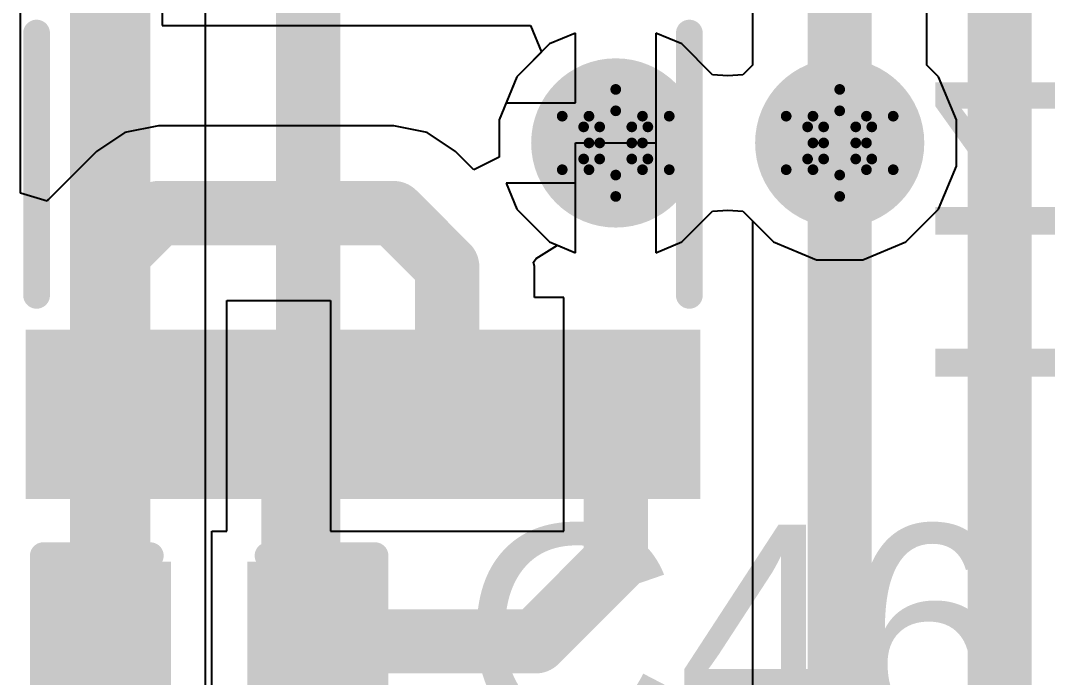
# Model space of a CAD drawing. Header units: inches. Extents: x -18 to 237, y -41 to 211.
# Drawn here: x -2.794 to 2.081, y 13.217 to 16.335 of the extents above; entities that cross this region are included whole.
import ezdxf

# ---------------------------------------------------------------- set-up
doc = ezdxf.new("R2010")
doc.units = ezdxf.units.IN
for name, color, linetype in [('Bottom Layer', 5, 'Continuous'), ('Bottom Solder', 6, 'Continuous'), ('Drill Drawing', 1, 'Continuous'), ('Top Layer', 1, 'Continuous'), ('Top Overlay', 2, 'Continuous'), ('Top Paste', 8, 'Continuous'), ('Top Solder', 216, 'Continuous'), ('Via Holes', 16, 'Continuous')]:
    doc.layers.add(name, color=color, linetype=linetype)
doc.styles.add('Arial', font='', dxfattribs={"height": 0.2})
doc.styles.get('Arial').set_extended_font_data('Arial')

# ---------------------------------------------------------------- blocks, each defined once
blk = doc.blocks.new('C___0402_12')
at = {"layer": 'Top Layer'}
for points in [[(-0.6985, -0.3175), (-0.6985, 0.3175), (-0.2413, 0.3175), (-0.2413, -0.3175)], [(0.2413, -0.3175), (0.2413, 0.3175), (0.6985, 0.3175), (0.6985, -0.3175)]]:
    blk.add_hatch(color=1, dxfattribs=at).paths.add_polyline_path(points)
at = {"layer": 'Top Paste'}
for points in [[(-0.6985, -0.3175), (-0.6985, 0.3175), (-0.2413, 0.3175), (-0.2413, -0.3175)], [(0.2413, -0.3175), (0.2413, 0.3175), (0.6985, 0.3175), (0.6985, -0.3175)]]:
    blk.add_hatch(color=8, dxfattribs=at).paths.add_polyline_path(points)
at = {"layer": 'Top Solder'}
for points in [[(-0.7585, -0.3775), (-0.7585, 0.3775), (-0.1813, 0.3775), (-0.1813, -0.3775)], [(0.1813, -0.3775), (0.1813, 0.3775), (0.7585, 0.3775), (0.7585, -0.3775)]]:
    blk.add_hatch(color=216, dxfattribs=at).paths.add_polyline_path(points)
at = {"layer": 'Top Overlay'}
for points in [[(-0.7874, -0.4064, 0.127, 0.127, 0), (-0.7874, 0.4064, 0.127, 0.127, 0)], [(-0.7874, 0.4064, 0.127, 0.127, 0), (-0.2794, 0.4064, 0.127, 0.127, 0)], [(0.2794, 0.4064, 0.127, 0.127, 0), (0.7874, 0.4064, 0.127, 0.127, 0)], [(0.7874, -0.4064, 0.127, 0.127, 0), (0.7874, 0.4064, 0.127, 0.127, 0)], [(-0.7874, -0.4064, 0.127, 0.127, 0), (-0.2794, -0.4064, 0.127, 0.127, 0)], [(0.2794, -0.4064, 0.127, 0.127, 0), (0.7874, -0.4064, 0.127, 0.127, 0)]]:
    blk.add_lwpolyline(points, format="xyseb", dxfattribs=at)
for points in [[(-0.8191, 0.4064, 0.0635, 0.0635, 1), (-0.7556, 0.4064, 0.0635, 0.0635, 1)], [(-0.8191, 0.4064, 0.0635, 0.0635, 1), (-0.7556, 0.4064, 0.0635, 0.0635, 1)], [(-0.3111, 0.4064, 0.0635, 0.0635, 1), (-0.2477, 0.4064, 0.0635, 0.0635, 1)], [(0.2477, 0.4064, 0.0635, 0.0635, 1), (0.3111, 0.4064, 0.0635, 0.0635, 1)], [(0.7556, 0.4064, 0.0635, 0.0635, 1), (0.8191, 0.4064, 0.0635, 0.0635, 1)], [(0.7556, 0.4064, 0.0635, 0.0635, 1), (0.8191, 0.4064, 0.0635, 0.0635, 1)], [(-0.8191, -0.4064, 0.0635, 0.0635, 1), (-0.7556, -0.4064, 0.0635, 0.0635, 1)], [(-0.8191, -0.4064, 0.0635, 0.0635, 1), (-0.7556, -0.4064, 0.0635, 0.0635, 1)], [(-0.3111, -0.4064, 0.0635, 0.0635, 1), (-0.2477, -0.4064, 0.0635, 0.0635, 1)], [(0.2477, -0.4064, 0.0635, 0.0635, 1), (0.3111, -0.4064, 0.0635, 0.0635, 1)], [(0.7556, -0.4064, 0.0635, 0.0635, 1), (0.8191, -0.4064, 0.0635, 0.0635, 1)], [(0.7556, -0.4064, 0.0635, 0.0635, 1), (0.8191, -0.4064, 0.0635, 0.0635, 1)]]:
    blk.add_lwpolyline(points, format="xyseb", close=True, dxfattribs=at)
blk = doc.blocks.new('BME680_15')
at = {"layer": 'Top Layer'}
for points in [[(-1.5, 1.5), (-0.9, 1.5), (-0.9, 0.9), (-1.5, 0.9)], [(0.9, 1.5), (1.5, 1.5), (1.5, 0.9), (0.9, 0.9)], [(-1.5, 0.7), (-0.9, 0.7), (-0.9, 0.1), (-1.5, 0.1)], [(0.9, 0.7), (1.5, 0.7), (1.5, 0.1), (0.9, 0.1)], [(-1.5, -0.1), (-0.9, -0.1), (-0.9, -0.7), (-1.5, -0.7)], [(0.9, -0.1), (1.5, -0.1), (1.5, -0.7), (0.9, -0.7)], [(-1.5, -0.9), (-0.9, -0.9), (-0.9, -1.5), (-1.5, -1.5)], [(0.9, -0.9), (1.5, -0.9), (1.5, -1.5), (0.9, -1.5)]]:
    blk.add_hatch(color=1, dxfattribs=at).paths.add_polyline_path(points)
at = {"layer": 'Top Paste'}
for points in [[(-1.5, 1.5), (-0.9, 1.5), (-0.9, 0.9), (-1.5, 0.9)], [(0.9, 1.5), (1.5, 1.5), (1.5, 0.9), (0.9, 0.9)], [(-1.5, 0.7), (-0.9, 0.7), (-0.9, 0.1), (-1.5, 0.1)], [(0.9, 0.7), (1.5, 0.7), (1.5, 0.1), (0.9, 0.1)], [(-1.5, -0.1), (-0.9, -0.1), (-0.9, -0.7), (-1.5, -0.7)], [(0.9, -0.1), (1.5, -0.1), (1.5, -0.7), (0.9, -0.7)], [(-1.5, -0.9), (-0.9, -0.9), (-0.9, -1.5), (-1.5, -1.5)], [(0.9, -0.9), (1.5, -0.9), (1.5, -1.5), (0.9, -1.5)]]:
    blk.add_hatch(color=8, dxfattribs=at).paths.add_polyline_path(points)
at = {"layer": 'Top Solder'}
for points in [[(-1.6016, 1.6016), (-0.7984, 1.6016), (-0.7984, 0.7984), (-1.6016, 0.7984)], [(0.7984, 1.6016), (1.6016, 1.6016), (1.6016, 0.7984), (0.7984, 0.7984)], [(-1.6016, 0.8016), (-0.7984, 0.8016), (-0.7984, -0.0016), (-1.6016, -0.0016)], [(0.7984, 0.8016), (1.6016, 0.8016), (1.6016, -0.0016), (0.7984, -0.0016)], [(-1.6016, 0.0016), (-0.7984, 0.0016), (-0.7984, -0.8016), (-1.6016, -0.8016)], [(0.7984, 0.0016), (1.6016, 0.0016), (1.6016, -0.8016), (0.7984, -0.8016)], [(-1.6016, -0.7984), (-0.7984, -0.7984), (-0.7984, -1.6016), (-1.6016, -1.6016)], [(0.7984, -0.7984), (1.6016, -0.7984), (1.6016, -1.6016), (0.7984, -1.6016)]]:
    blk.add_hatch(color=216, dxfattribs=at).paths.add_polyline_path(points)
at = {"layer": 'Top Overlay'}
for points in [[(-0.635, 1.5494, 0.127, 0.127, 0), (0.6096, 1.5494, 0.127, 0.127, 0)], [(1.8542, 1.3462, 0.254, 0.254, 0), (1.7272, 1.2192, 0.254, 0.254, 0)], [(1.8542, 1.3462, 0.254, 0.254, 0), (1.8542, 1.0922, 0.254, 0.254, 0)], [(1.7272, 1.2192, 0.254, 0.254, 0), (1.8542, 1.0922, 0.254, 0.254, 0)], [(-0.635, -1.5494, 0.127, 0.127, 0), (0.6096, -1.5494, 0.127, 0.127, 0)]]:
    blk.add_lwpolyline(points, format="xyseb", dxfattribs=at)
for points in [[(-0.6667, 1.5494, 0.0635, 0.0635, 1), (-0.6032, 1.5494, 0.0635, 0.0635, 1)], [(0.5778, 1.5494, 0.0635, 0.0635, 1), (0.6413, 1.5494, 0.0635, 0.0635, 1)], [(1.7907, 1.3462, 0.127, 0.127, 1), (1.9177, 1.3462, 0.127, 0.127, 1)], [(1.7907, 1.3462, 0.127, 0.127, 1), (1.9177, 1.3462, 0.127, 0.127, 1)], [(1.6637, 1.2192, 0.127, 0.127, 1), (1.7907, 1.2192, 0.127, 0.127, 1)], [(1.6637, 1.2192, 0.127, 0.127, 1), (1.7907, 1.2192, 0.127, 0.127, 1)], [(1.7907, 1.0922, 0.127, 0.127, 1), (1.9177, 1.0922, 0.127, 0.127, 1)], [(1.7907, 1.0922, 0.127, 0.127, 1), (1.9177, 1.0922, 0.127, 0.127, 1)], [(-0.6667, -1.5494, 0.0635, 0.0635, 1), (-0.6032, -1.5494, 0.0635, 0.0635, 1)], [(0.5778, -1.5494, 0.0635, 0.0635, 1), (0.6413, -1.5494, 0.0635, 0.0635, 1)]]:
    blk.add_lwpolyline(points, format="xyseb", close=True, dxfattribs=at)

msp = doc.modelspace()

# ---------------------------------------------------------------- hatches: boundary and pattern name
at = {"layer": 'Bottom Layer'}
h = msp.add_hatch(color=5, dxfattribs=at)
edge = h.paths.add_edge_path()
edge.add_arc((0.0316, 15.7538), 0.3, 0, 360)
h = msp.add_hatch(color=5, dxfattribs=at)
edge = h.paths.add_edge_path()
edge.add_arc((1.0948, 15.7538), 0.3, 0, 360)
at = {"layer": 'Bottom Solder'}
h = msp.add_hatch(color=6, dxfattribs=at)
edge = h.paths.add_edge_path()
edge.add_arc((0.0316, 15.7538), 0.4016, 0, 360)
h = msp.add_hatch(color=6, dxfattribs=at)
edge = h.paths.add_edge_path()
edge.add_arc((1.0948, 15.7538), 0.4016, 0, 360)
at = {"layer": 'Top Layer'}
h = msp.add_hatch(color=1, dxfattribs=at)
edge = h.paths.add_edge_path()
edge.add_arc((0.0316, 15.7538), 0.3, 0, 360)
h = msp.add_hatch(color=1, dxfattribs=at)
edge = h.paths.add_edge_path()
edge.add_arc((1.0948, 15.7538), 0.3, 0, 360)
at = {"layer": 'Top Solder'}
h = msp.add_hatch(color=216, dxfattribs=at)
edge = h.paths.add_edge_path()
edge.add_arc((0.0316, 15.7538), 0.4016, 0, 360)
h = msp.add_hatch(color=216, dxfattribs=at)
edge = h.paths.add_edge_path()
edge.add_arc((1.0948, 15.7538), 0.4016, 0, 360)
at = {"layer": 'Via Holes'}
h = msp.add_hatch(color=7, dxfattribs=at)
edge = h.paths.add_edge_path()
edge.add_arc((0.0316, 15.7538), 0.15, 0, 360)
h = msp.add_hatch(color=7, dxfattribs=at)
edge = h.paths.add_edge_path()
edge.add_arc((1.0948, 15.7538), 0.15, 0, 360)

# ---------------------------------------------------------------- linework, layer by layer
at = {"layer": 'Bottom Layer'}
for p, q in [((1.5092, 16.1229), (1.5092, 18.0004)), ((0.6804, 17.8288), (0.6804, 16.1229)), ((-1.9152, 13.1541), (-1.9152, 17.0585)), ((-0.1589, 16.2745), (-0.2822, 16.2234)), ((-0.1589, 15.9443), (-0.1589, 16.2745)), ((0.3454, 16.2234), (0.2221, 16.2745)), ((0.2221, 16.2745), (0.2221, 15.7538)), ((-0.2822, 16.2234), (-0.4381, 16.0676)), ((0.4917, 16.0772), (0.3454, 16.2234)), ((0.6804, 16.1229), (0.6348, 16.0772)), ((1.5645, 16.0676), (1.5092, 16.1229)), ((-0.4381, 16.0676), (-0.4891, 15.9443)), ((0.5632, 16.0721), (0.4917, 16.0772)), ((0.6348, 16.0772), (0.5632, 16.0721)), ((1.6488, 15.864), (1.5645, 16.0676)), ((-0.4891, 15.9443), (-0.1589, 15.9443)), ((1.6488, 15.6436), (1.6488, 15.864)), ((0.2221, 15.7538), (0.2221, 15.2331)), ((1.5645, 15.44), (1.6488, 15.6436)), ((-0.1589, 15.5633), (-0.4891, 15.5633)), ((-0.4891, 15.5633), (-0.4381, 15.44)), ((-0.1589, 15.2331), (-0.1589, 15.5633)), ((-0.4381, 15.44), (-0.2822, 15.2841)), ((0.3454, 15.2841), (0.4917, 15.4304)), ((0.4917, 15.4304), (0.5632, 15.4355)), ((0.5632, 15.4355), (0.6348, 15.4304)), ((0.6348, 15.4304), (0.781, 15.2841)), ((1.4086, 15.2841), (1.5645, 15.44)), ((-0.2822, 15.2841), (-0.1589, 15.2331)), ((0.2221, 15.2331), (0.3454, 15.2841)), ((0.781, 15.2841), (0.9846, 15.1998)), ((1.205, 15.1998), (1.4086, 15.2841)), ((0.9846, 15.1998), (1.205, 15.1998))]:
    msp.add_line(p, q, dxfattribs=at)
for points in [[(1.0948, 15.7538, 0.3048, 0.3048, 0), (1.0948, 18.0005, 0.3048, 0.3048, 0)], [(-2.3684, 12.6776, 0.381, 0.381, 0), (-2.3684, 17.2462, 0.381, 0.381, 0)], [(-1.4286, 12.6776, 0.3048, 0.3048, 0), (-1.4286, 16.8116, 0.3048, 0.3048, 0)]]:
    msp.add_lwpolyline(points, format="xyseb", dxfattribs=at)
msp.add_lwpolyline([(1.0186, 15.7538, 0.1524, 0.1524, 1), (1.171, 15.7538, 0.1524, 0.1524, 1)], format="xyseb", close=True, dxfattribs=at)
at = {"layer": 'Drill Drawing'}
for points in [[(-0.0954, 15.8808, 0.0508, 0.0508, 0), (0.0316, 16.0078, 0.0508, 0.0508, 0)], [(0.0316, 16.0078, 0.0508, 0.0508, 0), (0.1586, 15.8808, 0.0508, 0.0508, 0)], [(0.9678, 15.8808, 0.0508, 0.0508, 0), (1.0948, 16.0078, 0.0508, 0.0508, 0)], [(1.0948, 16.0078, 0.0508, 0.0508, 0), (1.2218, 15.8808, 0.0508, 0.0508, 0)], [(-0.2224, 15.8808, 0.0508, 0.0508, 0), (-0.0954, 15.7538, 0.0508, 0.0508, 0)], [(-0.2224, 15.8808, 0.0508, 0.0508, 0), (-0.0954, 15.8808, 0.0508, 0.0508, 0)], [(-0.0446, 15.83, 0.0508, 0.0508, 0), (0.0316, 15.9062, 0.0508, 0.0508, 0)], [(0.0316, 15.9062, 0.0508, 0.0508, 0), (0.1078, 15.83, 0.0508, 0.0508, 0)], [(0.1586, 15.8808, 0.0508, 0.0508, 0), (0.2856, 15.8808, 0.0508, 0.0508, 0)], [(0.1586, 15.7538, 0.0508, 0.0508, 0), (0.2856, 15.8808, 0.0508, 0.0508, 0)], [(0.8408, 15.8808, 0.0508, 0.0508, 0), (0.9678, 15.7538, 0.0508, 0.0508, 0)], [(0.8408, 15.8808, 0.0508, 0.0508, 0), (0.9678, 15.8808, 0.0508, 0.0508, 0)], [(1.0186, 15.83, 0.0508, 0.0508, 0), (1.0948, 15.9062, 0.0508, 0.0508, 0)], [(1.0948, 15.9062, 0.0508, 0.0508, 0), (1.171, 15.83, 0.0508, 0.0508, 0)], [(1.2218, 15.8808, 0.0508, 0.0508, 0), (1.3488, 15.8808, 0.0508, 0.0508, 0)], [(1.2218, 15.7538, 0.0508, 0.0508, 0), (1.3488, 15.8808, 0.0508, 0.0508, 0)], [(-0.1208, 15.83, 0.0508, 0.0508, 0), (-0.0446, 15.7538, 0.0508, 0.0508, 0)], [(-0.1208, 15.83, 0.0508, 0.0508, 0), (-0.0446, 15.83, 0.0508, 0.0508, 0)], [(0.1078, 15.83, 0.0508, 0.0508, 0), (0.184, 15.83, 0.0508, 0.0508, 0)], [(0.1078, 15.7538, 0.0508, 0.0508, 0), (0.184, 15.83, 0.0508, 0.0508, 0)], [(0.9424, 15.83, 0.0508, 0.0508, 0), (1.0186, 15.7538, 0.0508, 0.0508, 0)], [(0.9424, 15.83, 0.0508, 0.0508, 0), (1.0186, 15.83, 0.0508, 0.0508, 0)], [(1.171, 15.83, 0.0508, 0.0508, 0), (1.2472, 15.83, 0.0508, 0.0508, 0)], [(1.171, 15.7538, 0.0508, 0.0508, 0), (1.2472, 15.83, 0.0508, 0.0508, 0)], [(-0.2224, 15.6268, 0.0508, 0.0508, 0), (-0.0954, 15.7538, 0.0508, 0.0508, 0)], [(-0.1208, 15.6776, 0.0508, 0.0508, 0), (-0.0446, 15.7538, 0.0508, 0.0508, 0)], [(0.1078, 15.7538, 0.0508, 0.0508, 0), (0.184, 15.6776, 0.0508, 0.0508, 0)], [(0.1586, 15.7538, 0.0508, 0.0508, 0), (0.2856, 15.6268, 0.0508, 0.0508, 0)], [(0.8408, 15.6268, 0.0508, 0.0508, 0), (0.9678, 15.7538, 0.0508, 0.0508, 0)], [(0.9424, 15.6776, 0.0508, 0.0508, 0), (1.0186, 15.7538, 0.0508, 0.0508, 0)], [(1.171, 15.7538, 0.0508, 0.0508, 0), (1.2472, 15.6776, 0.0508, 0.0508, 0)], [(1.2218, 15.7538, 0.0508, 0.0508, 0), (1.3488, 15.6268, 0.0508, 0.0508, 0)], [(-0.1208, 15.6776, 0.0508, 0.0508, 0), (-0.0446, 15.6776, 0.0508, 0.0508, 0)], [(-0.0446, 15.6776, 0.0508, 0.0508, 0), (0.0316, 15.6014, 0.0508, 0.0508, 0)], [(0.0316, 15.6014, 0.0508, 0.0508, 0), (0.1078, 15.6776, 0.0508, 0.0508, 0)], [(0.1078, 15.6776, 0.0508, 0.0508, 0), (0.184, 15.6776, 0.0508, 0.0508, 0)], [(0.9424, 15.6776, 0.0508, 0.0508, 0), (1.0186, 15.6776, 0.0508, 0.0508, 0)], [(1.0186, 15.6776, 0.0508, 0.0508, 0), (1.0948, 15.6014, 0.0508, 0.0508, 0)], [(1.0948, 15.6014, 0.0508, 0.0508, 0), (1.171, 15.6776, 0.0508, 0.0508, 0)], [(1.171, 15.6776, 0.0508, 0.0508, 0), (1.2472, 15.6776, 0.0508, 0.0508, 0)], [(-0.2224, 15.6268, 0.0508, 0.0508, 0), (-0.0954, 15.6268, 0.0508, 0.0508, 0)], [(-0.0954, 15.6268, 0.0508, 0.0508, 0), (0.0316, 15.4998, 0.0508, 0.0508, 0)], [(0.0316, 15.4998, 0.0508, 0.0508, 0), (0.1586, 15.6268, 0.0508, 0.0508, 0)], [(0.1586, 15.6268, 0.0508, 0.0508, 0), (0.2856, 15.6268, 0.0508, 0.0508, 0)], [(0.8408, 15.6268, 0.0508, 0.0508, 0), (0.9678, 15.6268, 0.0508, 0.0508, 0)], [(0.9678, 15.6268, 0.0508, 0.0508, 0), (1.0948, 15.4998, 0.0508, 0.0508, 0)], [(1.0948, 15.4998, 0.0508, 0.0508, 0), (1.2218, 15.6268, 0.0508, 0.0508, 0)], [(1.2218, 15.6268, 0.0508, 0.0508, 0), (1.3488, 15.6268, 0.0508, 0.0508, 0)]]:
    msp.add_lwpolyline(points, format="xyseb", dxfattribs=at)
for points in [[(0.0189, 16.0078, 0.0254, 0.0254, 1), (0.0443, 16.0078, 0.0254, 0.0254, 1)], [(0.0189, 16.0078, 0.0254, 0.0254, 1), (0.0443, 16.0078, 0.0254, 0.0254, 1)], [(1.0821, 16.0078, 0.0254, 0.0254, 1), (1.1075, 16.0078, 0.0254, 0.0254, 1)], [(1.0821, 16.0078, 0.0254, 0.0254, 1), (1.1075, 16.0078, 0.0254, 0.0254, 1)], [(-0.2351, 15.8808, 0.0254, 0.0254, 1), (-0.2097, 15.8808, 0.0254, 0.0254, 1)], [(-0.2351, 15.8808, 0.0254, 0.0254, 1), (-0.2097, 15.8808, 0.0254, 0.0254, 1)], [(-0.1081, 15.8808, 0.0254, 0.0254, 1), (-0.0827, 15.8808, 0.0254, 0.0254, 1)], [(-0.1081, 15.8808, 0.0254, 0.0254, 1), (-0.0827, 15.8808, 0.0254, 0.0254, 1)], [(0.0189, 15.9062, 0.0254, 0.0254, 1), (0.0443, 15.9062, 0.0254, 0.0254, 1)], [(0.0189, 15.9062, 0.0254, 0.0254, 1), (0.0443, 15.9062, 0.0254, 0.0254, 1)], [(0.1459, 15.8808, 0.0254, 0.0254, 1), (0.1713, 15.8808, 0.0254, 0.0254, 1)], [(0.1459, 15.8808, 0.0254, 0.0254, 1), (0.1713, 15.8808, 0.0254, 0.0254, 1)], [(0.2729, 15.8808, 0.0254, 0.0254, 1), (0.2983, 15.8808, 0.0254, 0.0254, 1)], [(0.2729, 15.8808, 0.0254, 0.0254, 1), (0.2983, 15.8808, 0.0254, 0.0254, 1)], [(0.8281, 15.8808, 0.0254, 0.0254, 1), (0.8535, 15.8808, 0.0254, 0.0254, 1)], [(0.8281, 15.8808, 0.0254, 0.0254, 1), (0.8535, 15.8808, 0.0254, 0.0254, 1)], [(0.9551, 15.8808, 0.0254, 0.0254, 1), (0.9805, 15.8808, 0.0254, 0.0254, 1)], [(0.9551, 15.8808, 0.0254, 0.0254, 1), (0.9805, 15.8808, 0.0254, 0.0254, 1)], [(1.0821, 15.9062, 0.0254, 0.0254, 1), (1.1075, 15.9062, 0.0254, 0.0254, 1)], [(1.0821, 15.9062, 0.0254, 0.0254, 1), (1.1075, 15.9062, 0.0254, 0.0254, 1)], [(1.2091, 15.8808, 0.0254, 0.0254, 1), (1.2345, 15.8808, 0.0254, 0.0254, 1)], [(1.2091, 15.8808, 0.0254, 0.0254, 1), (1.2345, 15.8808, 0.0254, 0.0254, 1)], [(1.3361, 15.8808, 0.0254, 0.0254, 1), (1.3615, 15.8808, 0.0254, 0.0254, 1)], [(1.3361, 15.8808, 0.0254, 0.0254, 1), (1.3615, 15.8808, 0.0254, 0.0254, 1)], [(-0.1335, 15.83, 0.0254, 0.0254, 1), (-0.1081, 15.83, 0.0254, 0.0254, 1)], [(-0.1335, 15.83, 0.0254, 0.0254, 1), (-0.1081, 15.83, 0.0254, 0.0254, 1)], [(-0.0573, 15.83, 0.0254, 0.0254, 1), (-0.0319, 15.83, 0.0254, 0.0254, 1)], [(-0.0573, 15.83, 0.0254, 0.0254, 1), (-0.0319, 15.83, 0.0254, 0.0254, 1)], [(0.0951, 15.83, 0.0254, 0.0254, 1), (0.1205, 15.83, 0.0254, 0.0254, 1)], [(0.0951, 15.83, 0.0254, 0.0254, 1), (0.1205, 15.83, 0.0254, 0.0254, 1)], [(0.1713, 15.83, 0.0254, 0.0254, 1), (0.1967, 15.83, 0.0254, 0.0254, 1)], [(0.1713, 15.83, 0.0254, 0.0254, 1), (0.1967, 15.83, 0.0254, 0.0254, 1)], [(0.9297, 15.83, 0.0254, 0.0254, 1), (0.9551, 15.83, 0.0254, 0.0254, 1)], [(0.9297, 15.83, 0.0254, 0.0254, 1), (0.9551, 15.83, 0.0254, 0.0254, 1)], [(1.0059, 15.83, 0.0254, 0.0254, 1), (1.0313, 15.83, 0.0254, 0.0254, 1)], [(1.0059, 15.83, 0.0254, 0.0254, 1), (1.0313, 15.83, 0.0254, 0.0254, 1)], [(1.1583, 15.83, 0.0254, 0.0254, 1), (1.1837, 15.83, 0.0254, 0.0254, 1)], [(1.1583, 15.83, 0.0254, 0.0254, 1), (1.1837, 15.83, 0.0254, 0.0254, 1)], [(1.2345, 15.83, 0.0254, 0.0254, 1), (1.2599, 15.83, 0.0254, 0.0254, 1)], [(1.2345, 15.83, 0.0254, 0.0254, 1), (1.2599, 15.83, 0.0254, 0.0254, 1)], [(-0.1081, 15.7538, 0.0254, 0.0254, 1), (-0.0827, 15.7538, 0.0254, 0.0254, 1)], [(-0.1081, 15.7538, 0.0254, 0.0254, 1), (-0.0827, 15.7538, 0.0254, 0.0254, 1)], [(-0.0573, 15.7538, 0.0254, 0.0254, 1), (-0.0319, 15.7538, 0.0254, 0.0254, 1)], [(-0.0573, 15.7538, 0.0254, 0.0254, 1), (-0.0319, 15.7538, 0.0254, 0.0254, 1)], [(0.0951, 15.7538, 0.0254, 0.0254, 1), (0.1205, 15.7538, 0.0254, 0.0254, 1)], [(0.0951, 15.7538, 0.0254, 0.0254, 1), (0.1205, 15.7538, 0.0254, 0.0254, 1)], [(0.1459, 15.7538, 0.0254, 0.0254, 1), (0.1713, 15.7538, 0.0254, 0.0254, 1)], [(0.1459, 15.7538, 0.0254, 0.0254, 1), (0.1713, 15.7538, 0.0254, 0.0254, 1)], [(0.9551, 15.7538, 0.0254, 0.0254, 1), (0.9805, 15.7538, 0.0254, 0.0254, 1)], [(0.9551, 15.7538, 0.0254, 0.0254, 1), (0.9805, 15.7538, 0.0254, 0.0254, 1)], [(1.0059, 15.7538, 0.0254, 0.0254, 1), (1.0313, 15.7538, 0.0254, 0.0254, 1)], [(1.0059, 15.7538, 0.0254, 0.0254, 1), (1.0313, 15.7538, 0.0254, 0.0254, 1)], [(1.1583, 15.7538, 0.0254, 0.0254, 1), (1.1837, 15.7538, 0.0254, 0.0254, 1)], [(1.1583, 15.7538, 0.0254, 0.0254, 1), (1.1837, 15.7538, 0.0254, 0.0254, 1)], [(1.2091, 15.7538, 0.0254, 0.0254, 1), (1.2345, 15.7538, 0.0254, 0.0254, 1)], [(1.2091, 15.7538, 0.0254, 0.0254, 1), (1.2345, 15.7538, 0.0254, 0.0254, 1)], [(-0.1335, 15.6776, 0.0254, 0.0254, 1), (-0.1081, 15.6776, 0.0254, 0.0254, 1)], [(-0.1335, 15.6776, 0.0254, 0.0254, 1), (-0.1081, 15.6776, 0.0254, 0.0254, 1)], [(-0.0573, 15.6776, 0.0254, 0.0254, 1), (-0.0319, 15.6776, 0.0254, 0.0254, 1)], [(-0.0573, 15.6776, 0.0254, 0.0254, 1), (-0.0319, 15.6776, 0.0254, 0.0254, 1)], [(0.0951, 15.6776, 0.0254, 0.0254, 1), (0.1205, 15.6776, 0.0254, 0.0254, 1)], [(0.0951, 15.6776, 0.0254, 0.0254, 1), (0.1205, 15.6776, 0.0254, 0.0254, 1)], [(0.1713, 15.6776, 0.0254, 0.0254, 1), (0.1967, 15.6776, 0.0254, 0.0254, 1)], [(0.1713, 15.6776, 0.0254, 0.0254, 1), (0.1967, 15.6776, 0.0254, 0.0254, 1)], [(0.9297, 15.6776, 0.0254, 0.0254, 1), (0.9551, 15.6776, 0.0254, 0.0254, 1)], [(0.9297, 15.6776, 0.0254, 0.0254, 1), (0.9551, 15.6776, 0.0254, 0.0254, 1)], [(1.0059, 15.6776, 0.0254, 0.0254, 1), (1.0313, 15.6776, 0.0254, 0.0254, 1)], [(1.0059, 15.6776, 0.0254, 0.0254, 1), (1.0313, 15.6776, 0.0254, 0.0254, 1)], [(1.1583, 15.6776, 0.0254, 0.0254, 1), (1.1837, 15.6776, 0.0254, 0.0254, 1)], [(1.1583, 15.6776, 0.0254, 0.0254, 1), (1.1837, 15.6776, 0.0254, 0.0254, 1)], [(1.2345, 15.6776, 0.0254, 0.0254, 1), (1.2599, 15.6776, 0.0254, 0.0254, 1)], [(1.2345, 15.6776, 0.0254, 0.0254, 1), (1.2599, 15.6776, 0.0254, 0.0254, 1)], [(-0.2351, 15.6268, 0.0254, 0.0254, 1), (-0.2097, 15.6268, 0.0254, 0.0254, 1)], [(-0.2351, 15.6268, 0.0254, 0.0254, 1), (-0.2097, 15.6268, 0.0254, 0.0254, 1)], [(-0.1081, 15.6268, 0.0254, 0.0254, 1), (-0.0827, 15.6268, 0.0254, 0.0254, 1)], [(-0.1081, 15.6268, 0.0254, 0.0254, 1), (-0.0827, 15.6268, 0.0254, 0.0254, 1)], [(0.1459, 15.6268, 0.0254, 0.0254, 1), (0.1713, 15.6268, 0.0254, 0.0254, 1)], [(0.1459, 15.6268, 0.0254, 0.0254, 1), (0.1713, 15.6268, 0.0254, 0.0254, 1)], [(0.2729, 15.6268, 0.0254, 0.0254, 1), (0.2983, 15.6268, 0.0254, 0.0254, 1)], [(0.2729, 15.6268, 0.0254, 0.0254, 1), (0.2983, 15.6268, 0.0254, 0.0254, 1)], [(0.8281, 15.6268, 0.0254, 0.0254, 1), (0.8535, 15.6268, 0.0254, 0.0254, 1)], [(0.8281, 15.6268, 0.0254, 0.0254, 1), (0.8535, 15.6268, 0.0254, 0.0254, 1)], [(0.9551, 15.6268, 0.0254, 0.0254, 1), (0.9805, 15.6268, 0.0254, 0.0254, 1)], [(0.9551, 15.6268, 0.0254, 0.0254, 1), (0.9805, 15.6268, 0.0254, 0.0254, 1)], [(1.2091, 15.6268, 0.0254, 0.0254, 1), (1.2345, 15.6268, 0.0254, 0.0254, 1)], [(1.2091, 15.6268, 0.0254, 0.0254, 1), (1.2345, 15.6268, 0.0254, 0.0254, 1)], [(1.3361, 15.6268, 0.0254, 0.0254, 1), (1.3615, 15.6268, 0.0254, 0.0254, 1)], [(1.3361, 15.6268, 0.0254, 0.0254, 1), (1.3615, 15.6268, 0.0254, 0.0254, 1)], [(0.0189, 15.6014, 0.0254, 0.0254, 1), (0.0443, 15.6014, 0.0254, 0.0254, 1)], [(0.0189, 15.6014, 0.0254, 0.0254, 1), (0.0443, 15.6014, 0.0254, 0.0254, 1)], [(1.0821, 15.6014, 0.0254, 0.0254, 1), (1.1075, 15.6014, 0.0254, 0.0254, 1)], [(1.0821, 15.6014, 0.0254, 0.0254, 1), (1.1075, 15.6014, 0.0254, 0.0254, 1)], [(0.0189, 15.4998, 0.0254, 0.0254, 1), (0.0443, 15.4998, 0.0254, 0.0254, 1)], [(0.0189, 15.4998, 0.0254, 0.0254, 1), (0.0443, 15.4998, 0.0254, 0.0254, 1)], [(1.0821, 15.4998, 0.0254, 0.0254, 1), (1.1075, 15.4998, 0.0254, 0.0254, 1)], [(1.0821, 15.4998, 0.0254, 0.0254, 1), (1.1075, 15.4998, 0.0254, 0.0254, 1)]]:
    msp.add_lwpolyline(points, format="xyseb", close=True, dxfattribs=at)
at = {"layer": 'Top Layer'}
for p, q in [((-2.794, 15.5154), (-2.794, 18.453)), ((-2.1224, 17.4196), (-2.1224, 16.3116)), ((-2.1224, 16.3116), (-0.3737, 16.3116)), ((-0.3737, 16.3116), (-0.3211, 16.1846)), ((-0.3211, 16.1846), (-0.4381, 16.0676)), ((-0.4381, 16.0676), (-0.5224, 15.864)), ((-0.5224, 15.864), (-0.5224, 15.6864)), ((-2.2984, 15.8036), (-2.4328, 15.7138)), ((-2.1398, 15.8352), (-2.2984, 15.8036)), ((-1.0224, 15.8352), (-2.1398, 15.8352)), ((-0.8638, 15.8036), (-1.0224, 15.8352)), ((-0.7294, 15.7138), (-0.8638, 15.8036)), ((-0.1589, 15.2331), (-0.1589, 15.7538)), ((-0.1589, 15.7538), (0.2221, 15.7538)), ((0.2221, 15.7538), (0.2221, 15.2331)), ((-2.4328, 15.7138), (-2.6614, 15.4852)), ((-0.6425, 15.6269), (-0.7294, 15.7138)), ((-0.5224, 15.6864), (-0.6425, 15.6269)), ((-2.667, 15.4768), (-2.794, 15.5154)), ((-2.6614, 15.4852), (-2.667, 15.4768)), ((0.3454, 15.2841), (0.4917, 15.4304)), ((0.4917, 15.4304), (0.5632, 15.4355)), ((0.5632, 15.4355), (0.6348, 15.4304)), ((0.6348, 15.4304), (0.6804, 15.3847)), ((0.6804, 15.3847), (0.6804, 11.0204)), ((-0.3455, 15.2049), (-0.2448, 15.2686)), ((-0.2448, 15.2686), (-0.1589, 15.2331)), ((0.2221, 15.2331), (0.3454, 15.2841)), ((-0.3584, 15.1887), (-0.3455, 15.2049)), ((-0.354, 15.1668), (-0.3584, 15.1887)), ((-0.354, 15.0196), (-0.354, 15.1668)), ((-0.2144, 15.0196), (-0.354, 15.0196)), ((-0.2144, 13.9116), (-0.2144, 15.0196)), ((-1.8144, 13.9116), (-1.8144, 15.0064)), ((-1.8144, 15.0064), (-1.3224, 15.0064)), ((-1.3224, 15.0064), (-1.3224, 13.9116)), ((-1.8858, 13.1698), (-1.8858, 13.9116)), ((-1.8858, 13.9116), (-1.8144, 13.9116)), ((-1.3224, 13.9116), (-0.2144, 13.9116))]:
    msp.add_line(p, q, dxfattribs=at)
for points in [[(1.8542, 8.3062, 0.3048, 0.3048, 0), (1.8542, 16.51, 0.3048, 0.3048, 0)], [(1.0948, 10.8488, 0.3048, 0.3048, 0), (1.0948, 15.7538, 0.3048, 0.3048, 0)], [(-2.3684, 15.1922, 0.3048, 0.3048, 0), (-2.1398, 15.4208, 0.3048, 0.3048, 0)], [(-2.1398, 15.4208, 0.3048, 0.3048, 0), (-1.0224, 15.4208, 0.3048, 0.3048, 0)], [(-1.0224, 15.4208, 0.3048, 0.3048, 0), (-0.7684, 15.1668, 0.3048, 0.3048, 0)], [(-2.3684, 14.4656, 0.3048, 0.3048, 0), (-2.3684, 15.1922, 0.3048, 0.3048, 0)], [(-0.7684, 14.4656, 0.3048, 0.3048, 0), (-0.7684, 15.1668, 0.3048, 0.3048, 0)], [(-2.3684, 13.3888, 0.3048, 0.3048, 0), (-2.3684, 14.4656, 0.3048, 0.3048, 0)], [(-1.5684, 14.4656, 0.3048, 0.3048, 0), (-1.4985, 14.3957, 0.3048, 0.3048, 0)], [(0.0316, 13.7685, 0.3048, 0.3048, 0), (0.0316, 14.4656, 0.3048, 0.3048, 0)], [(-1.4985, 13.4587, 0.3048, 0.3048, 0), (-1.4985, 14.3957, 0.3048, 0.3048, 0)], [(-0.348, 13.3888, 0.3048, 0.3048, 0), (0.0316, 13.7685, 0.3048, 0.3048, 0)], [(-1.4985, 13.4587, 0.3048, 0.3048, 0), (-1.4286, 13.3888, 0.3048, 0.3048, 0)], [(-2.3684, 12.6776, 0.3048, 0.3048, 0), (-2.3684, 13.3888, 0.3048, 0.3048, 0)], [(-1.4286, 13.3888, 0.3048, 0.3048, 0), (-0.348, 13.3888, 0.3048, 0.3048, 0)], [(-1.4286, 12.6776, 0.3048, 0.3048, 0), (-1.4286, 13.3888, 0.3048, 0.3048, 0)]]:
    msp.add_lwpolyline(points, format="xyseb", dxfattribs=at)
for points in [[(1.0186, 15.7538, 0.1524, 0.1524, 1), (1.171, 15.7538, 0.1524, 0.1524, 1)], [(-2.216, 15.4208, 0.1524, 0.1524, 1), (-2.0636, 15.4208, 0.1524, 0.1524, 1)], [(-2.216, 15.4208, 0.1524, 0.1524, 1), (-2.0636, 15.4208, 0.1524, 0.1524, 1)], [(-1.0986, 15.4208, 0.1524, 0.1524, 1), (-0.9462, 15.4208, 0.1524, 0.1524, 1)], [(-1.0986, 15.4208, 0.1524, 0.1524, 1), (-0.9462, 15.4208, 0.1524, 0.1524, 1)], [(-2.4446, 15.1922, 0.1524, 0.1524, 1), (-2.2922, 15.1922, 0.1524, 0.1524, 1)], [(-2.4446, 15.1922, 0.1524, 0.1524, 1), (-2.2922, 15.1922, 0.1524, 0.1524, 1)], [(-0.8446, 15.1668, 0.1524, 0.1524, 1), (-0.6922, 15.1668, 0.1524, 0.1524, 1)], [(-0.8446, 15.1668, 0.1524, 0.1524, 1), (-0.6922, 15.1668, 0.1524, 0.1524, 1)], [(-2.4446, 14.4656, 0.1524, 0.1524, 1), (-2.2922, 14.4656, 0.1524, 0.1524, 1)], [(-2.4446, 14.4656, 0.1524, 0.1524, 1), (-2.2922, 14.4656, 0.1524, 0.1524, 1)], [(-1.6446, 14.4656, 0.1524, 0.1524, 1), (-1.4922, 14.4656, 0.1524, 0.1524, 1)], [(-0.8446, 14.4656, 0.1524, 0.1524, 1), (-0.6922, 14.4656, 0.1524, 0.1524, 1)], [(-0.0446, 14.4656, 0.1524, 0.1524, 1), (0.1078, 14.4656, 0.1524, 0.1524, 1)], [(-1.5747, 14.3957, 0.1524, 0.1524, 1), (-1.4223, 14.3957, 0.1524, 0.1524, 1)], [(-1.5747, 14.3957, 0.1524, 0.1524, 1), (-1.4223, 14.3957, 0.1524, 0.1524, 1)], [(-0.0446, 13.7685, 0.1524, 0.1524, 1), (0.1078, 13.7685, 0.1524, 0.1524, 1)], [(-0.0446, 13.7685, 0.1524, 0.1524, 1), (0.1078, 13.7685, 0.1524, 0.1524, 1)], [(-1.5747, 13.4587, 0.1524, 0.1524, 1), (-1.4223, 13.4587, 0.1524, 0.1524, 1)], [(-1.5747, 13.4587, 0.1524, 0.1524, 1), (-1.4223, 13.4587, 0.1524, 0.1524, 1)], [(-2.4446, 13.3888, 0.1524, 0.1524, 1), (-2.2922, 13.3888, 0.1524, 0.1524, 1)], [(-2.4446, 13.3888, 0.1524, 0.1524, 1), (-2.2922, 13.3888, 0.1524, 0.1524, 1)], [(-1.5048, 13.3888, 0.1524, 0.1524, 1), (-1.3524, 13.3888, 0.1524, 0.1524, 1)], [(-1.5048, 13.3888, 0.1524, 0.1524, 1), (-1.3524, 13.3888, 0.1524, 0.1524, 1)], [(-1.5048, 13.3888, 0.1524, 0.1524, 1), (-1.3524, 13.3888, 0.1524, 0.1524, 1)], [(-0.4242, 13.3888, 0.1524, 0.1524, 1), (-0.2718, 13.3888, 0.1524, 0.1524, 1)], [(-0.4242, 13.3888, 0.1524, 0.1524, 1), (-0.2718, 13.3888, 0.1524, 0.1524, 1)]]:
    msp.add_lwpolyline(points, format="xyseb", close=True, dxfattribs=at)

# ---------------------------------------------------------------- block references
at = {"rotation": 90}
msp.add_blockref('BME680_15', (-1.1684, 15.6656), dxfattribs=at)
msp.add_blockref('C___0402_12', (-1.8985, 13.3888))

# ---------------------------------------------------------------- texts
at = {"layer": 'Top Overlay', "style": 'Arial'}
msp.add_text('U14', height=1.016, rotation=90, dxfattribs=at).set_placement((2.5653, 14.535))
msp.add_text('C46', height=1.016, dxfattribs=at).set_placement((-0.7007, 12.9256))

doc.saveas('drawing.dxf')
